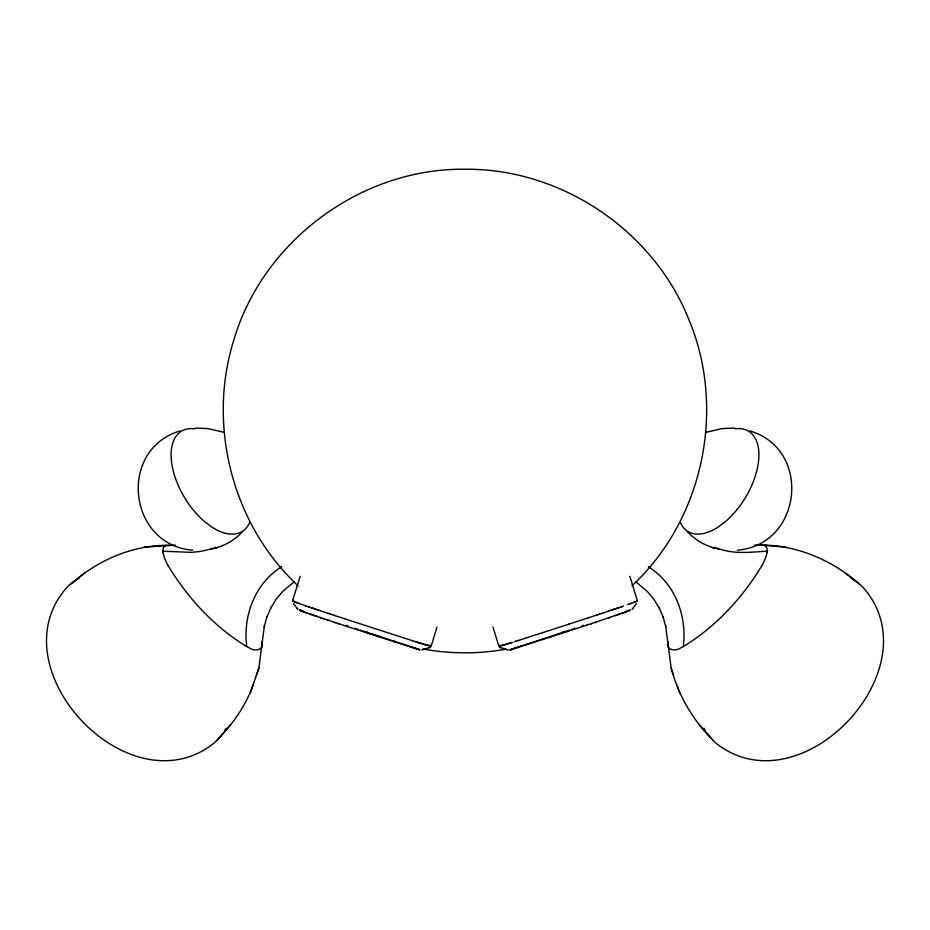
<?xml version="1.0" encoding="UTF-8"?>
<svg xmlns="http://www.w3.org/2000/svg" width="930" height="930" viewBox="0 0 930 930"><rect width="100%" height="100%" fill="white"/><g stroke="black" fill="none" stroke-linecap="round" stroke-linejoin="round"><path stroke-width="1.4" d="M261.783 641.607C265.108 650.314 254.239 651.884 248.949 647.675A124.492 19.123 46.7 0 1 246.706 646.594C242.858 615.846 254.75 583.645 281.616 566.742M767.029 552.583C768.785 547.817 764.228 543.376 759.519 545.422M295.333 602.012L294.403 601.629A20.251 1.139 17.2 0 1 293.543 601.222L292.648 600.582L300.146 576.309M256.378 675.343L258.889 667.938L264.376 625.902L264.236 626.704L267.003 616.497L266.794 617.218L271.048 607.36L270.781 607.941L276.431 598.897L282.65 591.492L294.043 581.831M668.217 641.607C664.892 650.314 675.761 651.884 681.051 647.675A124.492 19.123 -46.7 0 0 683.294 646.594C715.856 626.82 742.71 597.583 762.251 565.045M637.306 600.536L629.854 576.309M431.195 645.978L437.03 627.076M219.992 736.979C234.186 721.913 246.38 704.394 253.134 684.747M250.368 692.885L258.889 667.938M636.538 603.57L632.388 608.952M294.554 601.687L294.403 601.629A19.96 1.128 17.2 0 1 293.531 601.222L292.659 600.64L293.462 600.524M217.294 740.059L230.582 724.749M242.66 531.635C234.232 540.667 222.805 546.968 210.622 549.177M632.249 609.092L633.005 608.36M631.935 585.807C703.626 519.335 726.656 407.747 688.212 318.002C652.29 229.559 560.453 168.365 465 169.237C361.131 167.958 262.504 241.103 233.57 340.868C207.088 426.173 232.674 524.973 298.17 585.9M73.679 581.703C99.254 559.744 132.118 545.747 166.005 545.294L170.481 545.422M70.448 584.203L85.188 572.694M421.662 650.128L430.23 647.14M428.823 647.919L430.172 647.175M515.825 647.815L510.221 649.756M499.782 645.362L499.666 645.408A10.486 0.593 -17.2 0 0 503.072 645.129A10.544 0.593 -17.2 0 1 499.817 645.339M214.435 547.572L215.19 547.259M633.586 602.454L635.597 601.629A19.96 1.128 -17.2 0 0 636.469 601.222L637.317 600.675L636.515 601.187A20.251 1.139 -17.2 0 1 635.597 601.629L629.657 603.93M631.238 603.349L630.563 603.593M212.912 548.154L210.599 548.967M627.564 604.674L629.517 603.977M625.286 612.265L630.249 610.278L594.921 622.496M180.118 430.904C117.599 449.504 127.794 544.922 192.661 550.176M625.053 612.359L623.612 612.87M582.192 625.658L583.366 625.239M623.112 613.044L621.6 613.567M573.775 628.599L575.007 628.169M623.67 606.046L618.962 607.65A120.214 6.777 -17.2 0 1 610.638 610.452M571.497 629.389L572.183 629.157M622.217 606.546L621.984 606.627A75.144 4.232 -17.2 0 1 620.636 607.081M618.462 614.649L619.519 614.288M568.776 630.319L569.462 630.087M617.392 615.021L615.218 615.753M619.287 607.546L608.127 611.289M565.08 631.575L566.94 630.947M561.929 632.633L564.196 631.877M517.022 647.408L515.115 648.059A16.763 0.942 -17.2 0 0 510.582 649.605M558.5 633.783L548.2 637.201M608.557 617.985L610.243 617.427M603.454 612.835L608.499 611.173M516.673 647.536L520.94 646.117M597.083 614.939L599.629 614.102M599.571 614.125L603.896 612.696M547.27 637.503L542.655 639.026M588.074 617.892L597.397 614.835M520.079 646.397L523.904 645.153M539.423 640.084L541.551 639.387M542.341 639.131L543.329 638.805M586.865 625.134L591.98 623.46M590.91 623.809L596.595 621.949M568.625 624.239L588.539 617.741M524.904 644.827L527.391 644.013M527.891 643.851L538.354 640.433M567.126 631.575L587.342 624.983M542.806 632.609L568.904 624.146M542.69 639.491L551.083 636.771M549.595 637.259L568.067 631.261M524.694 638.445L542.981 632.551M524.822 645.257L543.376 639.27M518.545 640.421L524.962 638.364M525.799 644.943L514.418 648.582M515.569 641.363L518.626 640.398M292.718 600.524L293.357 600.513M514.046 641.851L515.941 641.247M513.558 648.849L512.779 649.094M209.82 549.212L201.136 551.327L191.371 552.374L162.797 551.188L163.436 547.224L166.005 545.294M509.896 649.919L512.384 649.21M511.733 649.407L510.907 649.663M626.808 610.778L628.017 610.487M214.26 548.305L217.12 547.642M706.3 432.218L722.133 428.591L734.456 428.079M301.413 611.033L299.588 610.115L300.797 610.22M629.203 610.22L630.156 610.08L629.006 610.266M737.339 550.176C802.206 544.922 812.402 449.504 749.882 430.904M505.839 649.221C478.485 654.115 450.283 653.976 422.941 649.024M143.999 547.142L175.305 545.12M299.681 610.08L300.995 610.266M195.544 428.079L207.867 428.591L223.7 432.218M767.204 551.188C751.568 552.083 735.386 554.28 720.18 549.212M754.695 545.12C793.209 543.48 830.92 558.86 859.553 584.203M764.123 545.329L786.001 547.142M508.338 650.128L499.829 647.175M687.34 531.635C694.931 539.691 704.917 545.805 715.74 548.305M712.88 547.642L719.378 549.177M301.983 610.487L303.192 610.778M419.093 649.663L418.268 649.407M418.884 649.593L418.128 649.373M417.349 649.128L415.28 648.489M418.419 642.63L417.21 642.246M416.198 641.933L417.326 642.281M414.675 641.444L416.442 642.002M415.582 648.582L411.839 647.396M412.443 640.735L414.792 641.479M412.525 640.758L345.46 619.055M407.596 646.036L412.316 647.547M394.169 641.712L407.886 646.129M378.917 636.771L395.006 641.979M369.547 633.737L380.405 637.259M393.623 641.084L402.109 643.851M402.609 644.013L405.096 644.827M346.158 626.123L370.198 633.946M345.797 619.159L334.207 615.358M386.671 638.805L387.659 639.131M388.449 639.387L390.577 640.084M391.646 640.433L394.75 641.444M405.596 644.99L410.537 646.606M385.16 638.306L387.345 639.026M338.02 623.46L347.181 626.46M335.079 622.496L339.09 623.809M330.371 614.102L334.777 615.555M327.813 613.265L330.429 614.125M378.382 636.073L381.8 637.201M382.73 637.503L384.695 638.154M327.302 619.938L335.707 622.705M328.267 613.405L305.389 605.709M409.921 646.397L413.931 647.733M374.953 634.934L378.801 636.213M328.813 620.438L323.594 618.706M371.5 633.783L375.883 635.248M324.256 618.927L301.587 611.103M320.315 617.613L321.443 617.985M413.327 647.536L414.885 648.059A16.763 0.942 17.2 0 1 419.418 649.605L419.43 649.617M719.402 548.967L717.088 548.154M414.722 648.001L419.849 649.779M365.804 631.877L368.071 632.633M315.328 615.939L317.537 616.683M364.92 631.575L363.06 630.947M314.782 615.753L312.608 615.021M361.224 630.319L360.538 630.087M312.073 614.835L309.434 613.928M357.818 629.157L358.503 629.389M354.993 628.169L356.225 628.599M305.761 605.849L299.355 603.57M346.634 625.239L347.808 625.658M306.389 612.87L304.947 612.359M304.25 612.103L302.948 611.626M299.437 603.593L298.763 603.349M298.635 603.303L295.519 602.094M302.738 611.545L299.681 610.243M297.495 602.873L296.658 602.547M295.88 602.245L294.764 601.78M714.81 547.259L715.565 547.572M430.218 645.362L430.334 645.408A10.486 0.593 17.2 0 1 426.928 645.129A10.544 0.593 17.2 0 0 430.183 645.339M246.706 646.594C214.144 626.82 187.29 597.583 167.749 565.045M499.77 647.14L501.177 647.919M648.384 566.742C675.25 583.645 687.154 615.846 683.294 646.594M844.812 572.694L856.321 581.703M635.957 581.831L647.35 591.492L653.569 598.897L659.219 607.941L658.952 607.36L663.206 617.218L662.997 616.497L665.764 626.704L665.624 625.902L671.111 667.938L673.622 675.343M293.462 603.57L297.751 609.092M296.995 608.36L297.612 608.952M671.111 667.938C678.028 693.792 691.304 717.786 710.009 736.979M699.418 724.749L712.706 740.059M676.866 684.747L679.632 692.885M492.97 627.076L498.805 645.978M162.971 552.583L162.797 551.188M249.67 522.486A58.602 31.655 58.9 0 1 211.494 526.822L204.042 521.149A58.602 31.655 58.9 0 1 171.387 460.513A58.602 31.655 58.9 0 1 194.8 428.823M735.2 428.823A58.602 31.655 -58.9 0 1 758.613 460.513A58.602 31.655 -58.9 0 1 725.958 521.149L718.506 526.822A58.602 31.655 -58.9 0 1 680.33 522.486M512.442 642.339A14.717 0.825 -17.2 0 1 502.956 645.176A15.903 0.895 -17.2 0 0 511.57 642.618M563.673 632.051A141.372 7.975 -17.2 0 1 557.012 634.283M517.51 647.257A74.528 4.197 -17.2 0 1 518.975 646.769M417.558 642.339A14.717 0.825 17.2 0 0 427.044 645.176A15.903 0.895 17.2 0 1 418.43 642.618M319.362 610.452A120.214 6.777 17.2 0 1 311.166 607.697M309.365 607.081A75.144 4.232 17.2 0 1 308.016 606.627M372.988 634.283A141.372 7.975 17.2 0 1 366.327 632.051M411.025 646.769A74.528 4.197 17.2 0 1 412.49 647.257M766.948 552.664A126.41 19.414 -46.7 0 1 762.321 564.987M167.679 564.987A126.41 19.414 46.7 0 1 163.052 552.664M225.99 728.225A255.669 123.248 46.7 0 1 224.886 730.096M222.514 733.654A255.669 123.248 46.7 0 1 214.412 742.826C129.537 811.134 -5.638 667.601 67.437 586.853A257.11 123.934 46.7 0 1 78.969 578.274M707.486 733.654A255.669 123.248 -46.7 0 0 715.588 742.826C800.463 811.134 935.638 667.601 862.563 586.853A257.11 123.934 -46.7 0 0 851.031 578.274M705.114 730.096A255.669 123.248 -46.7 0 1 704.01 728.225"/></g></svg>
